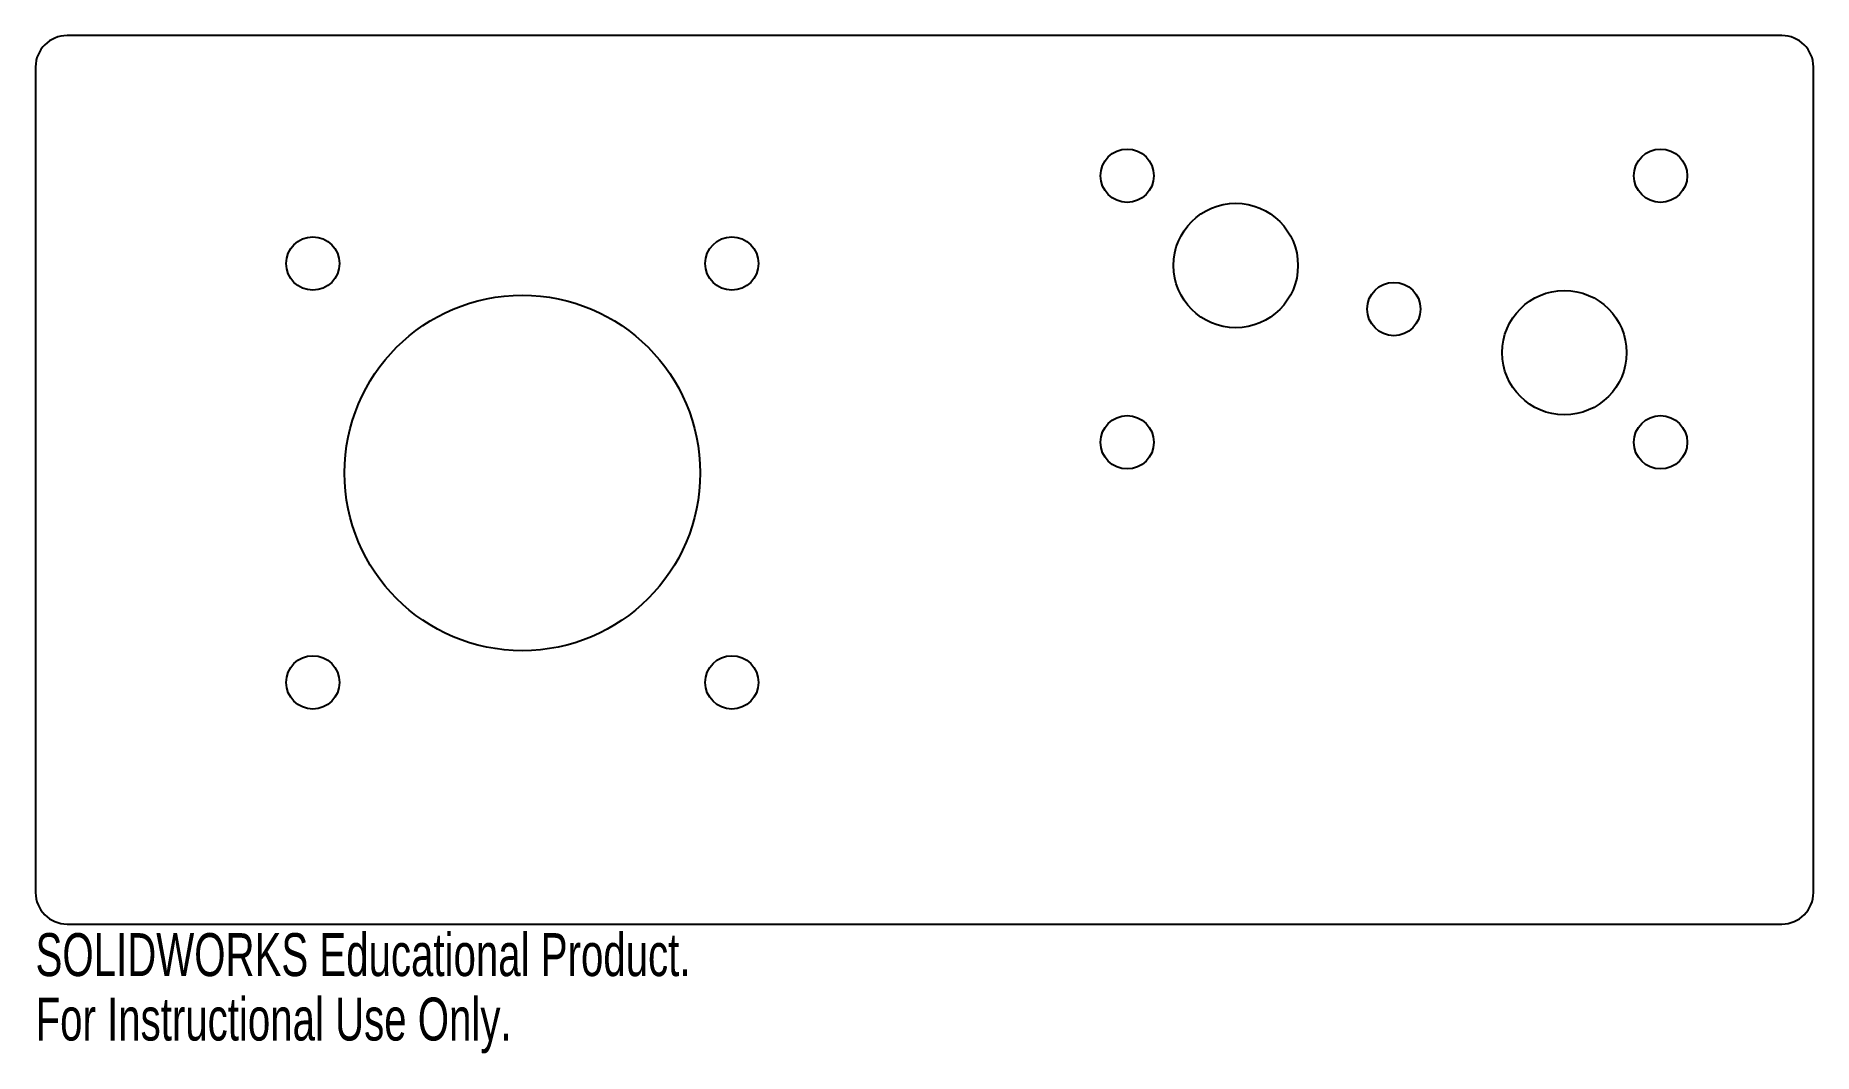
# Model space of a CAD drawing. Header units: millimetres. Extents: x -200 to 0, y -15 to 100.
import ezdxf

# ---------------------------------------------------------------- set-up
doc = ezdxf.new("R2010")
doc.units = ezdxf.units.MM
doc.styles.add('SLDTEXTSTYLE0', font='TXT', dxfattribs={"width": 0.7})

msp = doc.modelspace()

# ---------------------------------------------------------------- linework, layer by layer
at = {"color": 7, "linetype": 'Continuous', "lineweight": 25}
for p, q in [((-3.54, 100), (-196.46, 100)), ((-200, 96.46), (-200, 3.54)), ((0, 3.54), (0, 96.46)), ((-196.46, 0), (-3.54, 0))]:
    msp.add_line(p, q, dxfattribs=at)
for centre, radius in [((-77.2, 84.22), 3), ((-17.2, 84.22), 3), ((-64.99, 74.12), 7), ((-168.81, 74.34), 3), ((-121.67, 74.34), 3), ((-47.2, 69.22), 3), ((-145.24, 50.77), 20), ((-28.02, 64.31), 7), ((-77.2, 54.22), 3), ((-17.2, 54.22), 3), ((-168.81, 27.2), 3), ((-121.67, 27.2), 3)]:
    msp.add_circle(centre, radius, dxfattribs=at)
for centre, start, end in [((-196.46, 96.46), 90, 180), ((-3.54, 96.46), 0, 90), ((-196.46, 3.54), 180, 270), ((-3.54, 3.54), 270, 0)]:
    msp.add_arc(centre, 3.54, start, end, dxfattribs=at)

# ---------------------------------------------------------------- texts
at = {"color": 7, "linetype": 'Continuous', "char_height": 4.8336, "attachment_point": 1, "style": 'SLDTEXTSTYLE0'}
for s, insert in [('SOLIDWORKS Educational Product.', (-200, -1.02)), ('For Instructional Use Only.', (-200, -8.27))]:
    msp.add_mtext(s, dxfattribs=dict(at, insert=insert))

doc.saveas('drawing.dxf')
